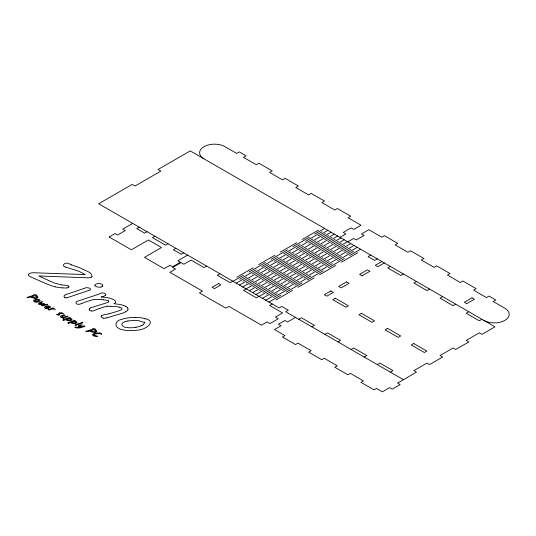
<?xml version="1.0" encoding="UTF-8"?>
<svg xmlns="http://www.w3.org/2000/svg" width="536" height="536" viewBox="0 0 536 536"><rect width="100%" height="100%" fill="white"/><g stroke="black" fill="none" stroke-linecap="round" stroke-linejoin="round"><path stroke-width="0.8" d="M143.574 324.327L144.921 322.149L142.851 322.103L139.132 320.756L134.027 320.374L127.916 320.97M105.626 295.236L105.753 294.391L104.714 293.467A3.625 2.09 0 0 0 102.349 292.904A1.541 0.891 0 0 0 101.572 292.971A11.604 6.7 0 0 0 99.917 293.695A10.144 5.856 0 0 1 98.242 294.398L77.003 301.366A2.66 1.534 0 0 0 76.534 301.58L75.817 302.726L76.903 303.972A2.01 1.159 0 0 0 78.437 304.341A6.452 3.725 0 0 0 81.586 303.557M67.898 316.475L65.265 317.567A3.082 1.782 0 0 0 65.003 317.701L64.019 318.304M39.744 301.205C34.579 304.669 29.507 298.632 38.458 299.617M42.049 304.24L41.507 304.729A3.183 1.836 0 0 0 41.332 304.924C39.952 307.463 48.28 303.611 47.054 304.971M65.157 315.168L61.901 316.287M101.545 315.818L102.369 315.329A3.343 1.93 0 0 1 103.046 315.061A8.228 4.75 0 0 1 104.158 314.793L109.002 313.821M39.55 303.523L40.508 303.014M36.89 297.748L35.115 297.781L31.832 296.79M95.703 331.704L93.921 331.737L90.624 330.739M48.495 309.594L48.957 310.136A1.092 0.63 0 0 0 49.258 310.022L50.578 309.493M69.908 318.036L69.713 318.163A3.296 1.903 0 0 1 70.792 318.418C74.638 319.898 68.943 321.587 67.007 320.354A2.104 1.213 0 0 1 65.694 319.63L63.811 320.34M74.846 320.917L74.732 320.99A3.296 1.903 0 0 1 75.757 321.278C79.569 322.779 73.908 324.454 71.965 323.215A2.104 1.213 0 0 1 70.652 322.498L68.695 323.235M63.034 317.982L63.744 317.513L63.014 317.54M47.443 304.837L47.429 304.428M90.202 289.902L90.584 289.118L89.619 288.14L86.457 287.618L65.285 294.8M109.163 236.972L115.146 233.515L117.665 234.969L125.317 230.554L122.798 229.1L132.694 223.385M139.233 227.164L136.747 228.597L144.593 233.126L147.078 231.693M154.924 236.222L152.438 237.656L165.51 245.2L168.002 243.773M45.922 304.535L45.962 304.515A1.24 0.717 0 0 1 47.356 304.415M175.848 248.302L173.369 249.736L181.215 254.272L183.701 252.831M187.62 255.103L177.825 260.757L180.444 262.265L172.592 266.794L169.979 265.286L164.09 268.683L144.472 257.36L161.477 247.538L148.398 239.987L131.394 249.81L109.15 236.979M76.246 325.158L82.819 322.799M206.635 266.077L204.015 267.585L191.057 260.101L183.861 264.255L181.007 262.606L172.693 267.41L175.547 269.059L169.892 272.322L202.474 291.128L199.412 292.897L225.803 308.133L228.865 306.364L261.447 325.178L267.096 321.915L269.95 323.563L278.264 318.759L275.417 317.111L282.606 312.957L269.648 305.473L272.261 303.966M219.948 273.762L217.328 275.27L230.172 282.686L232.792 281.179M236.818 277.253L253.153 267.819M258.593 264.677L274.928 255.243M280.375 252.101L296.71 242.674M302.157 239.525L318.491 230.098M233.006 281.3L243.579 275.189M249.066 272.027L265.534 262.519M271.022 259.35L287.484 249.843M292.971 246.674L309.44 237.173M314.927 234.004L324.555 228.443M239.733 279.303L256.195 269.802M261.682 266.633L278.144 257.126M283.631 253.957L300.1 244.45M305.587 241.287L322.049 231.78M236.275 283.189L246.855 277.085M252.342 273.916L268.811 264.409M274.298 261.24L290.76 251.732M296.247 248.57L312.709 239.063M318.196 235.894L327.831 230.333M243.009 281.192L259.471 271.692M264.958 268.523L281.42 259.015M286.907 255.846L303.369 246.346M308.863 243.177L325.325 233.669M239.552 285.078L250.131 278.975M255.618 275.805L272.087 266.298M277.574 263.129L294.036 253.629M299.524 250.459L315.985 240.952M321.473 237.783L331.107 232.222M246.285 283.082L262.747 273.581M268.235 270.412L284.696 260.905M290.184 257.742L306.646 248.235M312.133 245.066L328.595 235.565M242.828 286.974L253.414 280.857M258.901 277.688L275.363 268.188M280.851 265.019L297.306 255.518M302.793 252.349L319.255 242.848M324.736 239.679L334.377 234.111M249.575 284.964L266.03 275.464M271.518 272.295L287.973 262.801M293.46 259.632L309.915 250.131M315.396 246.962L331.851 237.461M256.711 282.74L243.491 290.371L256.329 297.788L258.948 296.281M262.191 279.571L278.646 270.077M284.127 266.908L300.575 257.414M306.063 254.245L322.511 244.744M327.999 241.582L337.653 236.008M252.885 286.84L269.327 277.346M274.807 274.184L291.249 264.69M296.73 261.521L313.171 252.027M318.652 248.865L335.101 239.371M339.992 237.354L345.874 233.957L343.261 232.443L351.107 227.914L353.727 229.428L361.036 225.207L348.072 217.723L350.691 216.209L337.379 208.524L334.759 210.032L321.915 202.621L324.535 201.107L311.215 193.422L308.602 194.93L295.758 187.52L298.371 186.005L285.058 178.32L282.445 179.828L269.601 172.418L272.214 170.904L258.901 163.219L256.288 164.726L243.445 157.316L246.058 155.802L239.284 151.889L236.671 153.403L225.013 146.676A14.881 8.589 0 0 0 203.968 146.676A14.881 8.589 0 0 0 203.968 158.824M249.374 290.753L260.014 284.609M265.494 281.447L281.929 271.96M287.41 268.797L303.845 259.303M309.326 256.141L325.761 246.654M331.235 243.491L340.93 237.897M256.208 288.696L272.63 279.216M278.104 276.06L294.525 266.573M299.999 263.417L316.421 253.937M321.895 250.774L338.323 241.294M252.65 292.643L263.35 286.465M268.817 283.31L285.226 273.836M290.7 270.68L307.108 261.206M312.575 258.044L328.983 248.57M334.457 245.414L344.206 239.786M259.565 290.539L275.953 281.078M281.42 277.923L297.808 268.462M303.269 265.307L319.657 255.846M325.118 252.69L341.506 243.23M255.927 294.532L266.714 288.308M272.167 285.152L288.536 275.705M293.989 272.556L310.357 263.109M315.811 259.953L332.179 250.506M337.64 247.357L347.475 241.676M347.777 241.85L353.666 238.453L356.279 239.96L364.125 235.431L361.512 233.924L368.822 229.703L381.786 237.187L384.399 235.673L397.712 243.364L395.099 244.872L407.943 252.289L410.556 250.774L423.875 258.466L421.256 259.973L434.1 267.39L436.719 265.876L450.032 273.568L447.413 275.075L460.257 282.492L462.876 280.978L476.189 288.67L473.569 290.177L486.413 297.594L489.033 296.08L495.807 299.993L493.194 301.507L504.845 308.234A14.881 8.589 0 0 1 504.845 320.381A14.881 8.589 0 0 1 483.8 320.381M262.975 292.355L279.31 282.921M284.757 279.779L301.091 270.345M306.532 267.203L322.866 257.776M328.313 254.627L344.648 245.2M259.196 296.421L270.124 290.11M275.558 286.974L291.865 277.561M297.299 274.425L313.6 265.012M319.034 261.876L335.335 252.463M340.769 249.327L350.752 243.565M266.446 294.123L282.7 284.737M288.12 281.614L304.374 272.228M309.788 269.099L326.042 259.719M331.462 256.59L347.717 247.203M262.466 298.311L273.601 291.879M279.008 288.763L295.209 279.403M300.616 276.288L316.816 266.928M322.223 263.812L338.424 254.453M343.831 251.337L354.015 245.455M270.003 295.839L286.144 286.526M291.517 283.417L307.657 274.104M313.037 270.995L329.171 261.682M334.551 258.573L350.691 249.253M265.729 300.194L277.159 293.594M282.519 290.499L298.586 281.219M303.945 278.13L320.012 268.851M325.372 265.762L341.439 256.483M346.792 253.387L357.278 247.337M273.661 297.487L289.641 288.268M294.968 285.192L310.94 275.966M316.267 272.891L332.24 263.665M337.566 260.596L353.546 251.371M268.978 302.07L280.817 295.236M286.11 292.18L301.996 283.008M307.289 279.953L323.168 270.781M328.468 267.725L344.347 258.553M349.646 255.498L360.534 249.213M276.053 299.905L292.388 290.472M297.835 287.33L314.17 277.896M319.61 274.754L335.945 265.327M341.392 262.178L357.726 252.751M370.724 255.103L368.111 256.61L374.651 260.382L377.264 258.875M381.846 261.514L375.307 265.293L377.786 266.727L384.325 262.955M362.095 275.792L369.94 271.256L367.455 269.822L359.609 274.352L362.088 275.792M295.524 317.392L287.557 321.995L284.944 320.481L278.405 324.26L281.018 325.767L274.479 329.546L284.944 335.583L282.459 337.023L295.537 344.574L298.023 343.134L311.101 350.685L308.615 352.125L321.694 359.676L324.18 358.236L337.258 365.787L334.772 367.227L347.851 374.778L350.336 373.344L363.415 380.895L360.929 382.329L374.007 389.88L376.493 388.446L382.382 391.843L389.692 387.622L392.305 389.129L400.151 384.6L397.538 383.093L416.505 372.138L413.886 370.631L426.964 363.08L429.584 364.587L442.662 357.036L440.043 355.529L453.121 347.978L455.741 349.485L468.819 341.935L466.199 340.427L479.285 332.876L481.898 334.384L494.976 326.833L190.24 150.897L158.066 169.47L160.874 171.091L134.978 186.046L132.164 184.424L98.684 203.754L279.176 307.959L281.789 306.445L288.328 310.223L285.715 311.731L403.427 379.689M298.793 319.282L301.406 317.774L314.485 325.325L311.872 326.833M390.342 266.425L387.729 267.933L400.807 275.484L403.427 273.976M324.95 334.384L327.563 332.876L340.648 340.427L338.028 341.935M416.505 281.527L413.886 283.035L426.964 290.592L429.584 289.078M351.107 349.485L353.727 347.978L366.805 355.529L364.185 357.036M442.662 296.629L440.043 298.143L453.121 305.694L455.741 304.18M377.264 364.587L379.883 363.08L392.962 370.631L390.342 372.138M468.819 311.731L466.199 313.245L479.285 320.796L481.898 319.282M68.735 317.674L69.017 317.52A0.724 0.415 0 0 1 70.122 317.687M73.693 320.541L73.975 320.387A0.724 0.415 0 0 1 75.08 320.555M45.426 306.264L46.25 306.19M97.451 336.481L94.383 336.079M76.092 325.238L74.886 325.379M75.107 324.803L82.879 322.237M79.717 325.814L81.512 325.158A1.956 1.126 0 0 0 81.881 325.071A0.992 0.57 0 0 0 82.323 324.796M101.204 334.611C102.698 333.452 100.353 333.084 99.448 333.037M41.198 301.915L38.592 303.255L38.646 304.254M68.24 317.922L65.332 319.034M73.204 320.783L70.296 321.901M81.619 303.577L83.844 302.612A14.485 8.362 0 0 1 84.762 302.25L92.514 299.765A9.414 5.434 0 0 1 93.431 299.53L101.297 299.624A29.996 17.32 0 0 1 103.2 299.745M42.123 302.358L40.796 302.9M51.918 308.287L48.669 309.52M64.823 319.228L63.65 319.664M63.282 320.535L63.67 320.387M69.747 322.103L68.655 322.511M68.24 323.396L68.675 323.242M141.35 325.714L139.615 326.337A17.534 10.124 0 0 1 135.97 327.241M87.931 331.402L89.164 330.973M88.025 331.369L85.706 331.784M45.372 306.465L44.408 307.182L45.051 308.053M66.116 316.408L67.831 316.113M66.022 316.441L64.836 316.823A4.121 2.378 0 0 1 64.226 316.95L63.925 316.997M68.568 322.545L67.69 322.853M63.523 319.711L62.732 319.992M80.969 324.588L78.758 325.506A1.729 0.998 0 0 0 78.296 325.841A1.521 0.878 0 0 0 78.477 326.752M101.157 286.981L100.869 287.082A2.76 1.595 0 0 1 99.522 287.263L96.634 286.814L94.959 285.795M84.092 325.834L83.187 326.129A5.112 2.948 0 0 1 79.797 326.484A0.884 0.509 0 0 1 79.509 326.37M99.059 308.522L94.751 310.31A6.908 3.987 0 0 1 93.217 310.846A3.162 1.829 0 0 1 91.589 310.994M33.647 295.329L32.79 295.604M37.962 301.299L38.311 301.172A1.233 0.71 0 0 0 38.699 300.977M67.389 297.648L89.86 290.077M92.453 329.285L91.649 329.54M90.296 307.959L107.314 302.592A4.228 2.439 0 0 0 108.841 301.668M66.585 319.302L68.709 318.578A1.729 0.998 0 0 0 69.579 318.759L71.114 319.275M71.549 322.163L73.673 321.439A1.729 0.998 0 0 0 74.538 321.627L76.079 322.143M64.146 314.773L64.36 314.706M28.046 297.118L32.361 295.725M63.637 314.947L61.412 315.711A2.312 1.333 0 0 0 60.347 316.743M50.759 309.433L52.139 309.125A3.538 2.043 0 0 1 53.399 309.151A1.253 0.724 0 0 1 53.968 309.346M32.013 296.509L34.793 295.751M86.879 331.067L90.859 329.767M90.825 330.464L93.599 329.707M49.252 307.115L47.235 306.652L49.392 306.827M30.358 297.018L26.921 297.849M99.247 308.461L107.301 306.156A3.196 1.849 0 0 1 107.495 306.11L107.515 306.103M103.307 296.415L101.13 296.998L104.694 297.319A21.936 12.663 0 0 1 111.3 298.659A12.924 7.464 0 0 1 114.034 299.899A4.697 2.714 0 0 1 115.334 302.639M27.825 297.185L27.396 297.286M86.651 331.134L86.209 331.241M60.112 313.366L62.055 313.654M106.979 317.801L123.407 312.883A17.547 10.13 0 0 0 125.732 311.764M80.427 327.717L84.346 326.565A1.876 1.079 0 0 0 84.561 326.471A0.683 0.395 0 0 0 84.588 325.908M45.781 304.589L42.9 305.098A6.599 3.812 0 0 1 42.411 305.151M35.128 294.787L36.214 294.773M93.921 328.749L95.019 328.729M46.31 306.183L46.652 306.123A4.616 2.667 0 0 1 46.893 306.096L47.248 306.056A5.903 3.41 0 0 1 47.637 306.036C48.843 305.58 51.758 306.947 49.935 307.577A2.419 1.4 0 0 1 47.892 307.49M35.932 300.173L35.624 300.227A2.513 1.454 0 0 0 35.088 300.354A2.017 1.166 0 0 0 34.86 300.448M63.804 317.017L61.593 316.87M96.266 333.66L99.14 333.633A3.584 2.07 0 0 1 100.835 333.948M39.148 304.348L39.322 304.361A1.883 1.085 0 0 0 39.617 304.361L40.95 304.294M40.837 304.301L41.909 304.234M80.99 326.913L81.01 326.913A5.501 3.176 0 0 1 78.015 327.396L77.305 327.355A3.317 1.916 0 0 1 76.655 327.275L76.588 327.262A4.107 2.372 0 0 1 76.166 327.161A3.317 1.916 0 0 1 75.804 327.047L75.543 326.953M80.675 326.92L79.335 326.9A1.695 0.978 0 0 1 78.537 326.746M52.796 308.635L53.305 308.635A2.285 1.32 0 0 1 54.786 308.883M59.255 315.302L56.474 314.411M39.543 303.825L42.934 303.523A1.963 1.132 0 0 0 43.342 303.423L44.595 303.678L43.081 304.481A2.137 1.233 0 0 0 42.344 305.138M62.518 287.892L59.355 287.591A4.449 2.566 0 0 1 59.101 287.557L58.411 287.457M61.231 312.863L61.647 312.91A2.171 1.253 0 0 1 62.672 313.212L62.886 313.366A0.938 0.543 0 0 1 63.181 313.654M47.851 308.307C46.083 308.837 44.401 305.956 47.851 307.523M68.561 320.012L67.449 319.798A1.903 1.099 0 0 1 67.034 319.65M73.519 322.873L72.394 322.659A1.903 1.099 0 0 1 71.998 322.518M61.278 284.891L54.317 283.021L38.746 275.953L87.174 277.815A9.306 5.373 0 0 0 88.661 277.802A5.26 3.035 0 0 0 90.122 277.608A3.973 2.298 0 0 0 91.448 277.079M57.814 287.356L55.731 286.941M119.561 307.155C127.836 309.708 112.279 312.361 110.269 313.5A13.293 7.671 0 0 1 109.002 313.815M65.767 267.116L78.886 271.229L85.311 274.579L35.992 272.824A6.539 3.779 0 0 1 35.41 272.77A9.661 5.581 0 0 0 32.797 272.764A6.512 3.759 0 0 0 30.15 273.28A3.363 1.943 0 0 0 29.594 273.501L28.723 274.03A2.513 1.454 0 0 0 28.341 275.189L29.869 276.556A8.167 4.717 0 0 0 30.478 276.857L46.103 283.645A41.922 24.207 0 0 0 47.309 284.174L50.25 285.326A37.929 21.896 0 0 0 55.744 286.921M30.492 297.024L33.132 297.976A7.383 4.261 0 0 0 35.999 298.492A1.829 1.059 0 0 0 37.031 298.351L38.083 297.319L36.883 295.798M89.298 330.973L91.937 331.925A7.383 4.261 0 0 0 94.812 332.441A1.829 1.059 0 0 0 95.844 332.3L96.889 331.241L95.696 329.747M35.021 295.751L35.905 296.16M93.834 329.7L94.711 330.116M34.726 294.706L34.626 294.673A0.858 0.496 0 0 0 33.701 294.82M71.563 264.885L80.286 267.993A23.631 13.641 0 0 1 81.144 268.335C84.46 270.747 92.152 271.719 92.071 276.476A2.74 1.581 0 0 1 91.468 277.092M94.336 336.059L93.914 335.898M93.766 335.838L93.164 335.523A1.467 0.851 0 0 1 92.802 335.161M97.485 336.085L96.473 335.891A5.38 3.102 0 0 1 94.088 335.147M94.772 330.149L95.22 330.424M35.966 296.194L36.408 296.468M108.279 300.998L108.547 301.192A1.025 0.59 0 0 1 108.708 301.621M94.973 329.272L95.582 329.667M36.16 295.316L36.77 295.711M53.332 308.006L52.702 307.925A2.7 1.561 0 0 0 52.113 308.187M59.074 313.902L59.308 314.237A1.132 0.65 0 0 1 59.422 314.404M34.405 301.038L35.443 301.534A3.397 1.956 0 0 0 37.949 301.279M101.13 316.568L102.436 317.821A2.198 1.266 0 0 0 103.749 318.196M65.754 267.129A7.316 4.228 0 0 1 64.126 266.379A2.64 1.528 0 0 1 63.375 265.702C63.194 263.344 66.779 262.633 68.508 263.451A8.08 4.663 0 0 0 68.695 263.558L71.228 264.744A4.925 2.841 0 0 0 71.563 264.885M61.446 284.924A7.189 4.147 0 0 0 62.645 285.018L64.595 285.172A14.505 8.375 0 0 1 66.665 285.447A3.926 2.265 0 0 1 68.293 285.963M68.286 285.969A2.245 1.293 0 0 1 68.883 286.726M68.916 286.726A1.675 0.965 0 0 1 68.394 287.537A2.673 1.541 0 0 1 67.08 287.865M67.087 287.919A15.598 9.005 0 0 1 62.531 287.852M66.953 297.735A1.99 1.152 0 0 1 64.923 297.674M64.997 297.614A2.935 1.695 0 0 1 64.226 296.924A3.437 1.983 0 0 1 65.017 294.934M102.718 286.023A0.864 0.496 0 0 0 102.698 285.681L102.45 285.433A6.646 3.839 0 0 0 102.443 284.918A3.779 2.178 0 0 0 102.356 284.469L99.991 283.517A4.141 2.392 0 0 0 97.84 283.584A10.017 5.782 0 0 0 96.373 283.993L96.004 284.134A3.069 1.776 0 0 0 95.227 284.569A2.224 1.28 0 0 0 95.033 284.978A5.849 3.377 0 0 0 94.926 285.762M102.738 286.023A3.276 1.889 0 0 1 101.378 286.874M105.666 295.249A5.199 3.002 0 0 1 103.267 296.354M115.253 302.632A5.574 3.223 0 0 1 114.034 303.698L118.818 304.321A22.331 12.891 0 0 1 123.246 305.286M123.226 305.306A9.675 5.588 0 0 1 125.538 306.264M125.498 306.291A9.474 5.467 0 0 1 127.575 307.845M127.508 307.865A5.434 3.136 0 0 1 128.024 309.299M128.004 309.299A5.3 3.062 0 0 1 127.293 310.599A9.775 5.641 0 0 1 125.726 311.758M106.945 317.768A7.182 4.147 0 0 1 103.749 318.25M101.116 316.568A2.084 1.206 0 0 1 101.552 315.825M110.537 306.344A20.649 11.926 0 0 1 119.541 307.175M110.523 306.264A7.303 4.214 0 0 1 107.495 306.15M91.576 311.021A3.075 1.776 0 0 1 89.961 310.431A2.131 1.233 0 0 1 89.351 309.875M89.318 309.882A3.712 2.144 0 0 1 90.336 307.979M103.2 299.818A9.447 5.454 0 0 1 108.406 300.897M135.863 317.486A27.329 15.779 0 0 0 125.545 318.304A22.76 13.139 0 0 0 121.779 319.369C113.518 320.876 114.409 328.441 122.322 329.66A13.152 7.591 0 0 0 125.92 330.357C133.759 330.558 144.546 331.268 149.772 324.18A9.353 5.4 0 0 0 150.241 321.754A6.124 3.538 0 0 0 148.988 320.146L147.152 319.161A3.846 2.218 0 0 0 145.109 318.873M135.863 317.433A31.564 18.224 0 0 1 142.074 317.935A7.98 4.61 0 0 1 145.095 318.893M125.263 321.627A10.07 5.816 0 0 0 124.091 322.082C119.153 323.55 123.521 328.052 127.005 327.523A14.291 8.248 0 0 0 131.521 327.751A18.807 10.861 0 0 0 135.976 327.262M125.243 321.6A12.576 7.256 0 0 1 127.923 320.99M143.655 324.414A6.164 3.558 0 0 1 141.316 325.674M36.368 296.495A2.506 1.447 0 0 1 37.225 297.534M38.471 299.617A1.595 0.925 0 0 1 39.061 299.812A0.858 0.496 0 0 1 39.684 299.966M39.744 299.932A1.588 0.918 0 0 1 39.992 300.864M38.699 300.488A1.36 0.784 0 0 1 38.157 300.287M35.952 300.214A3.417 1.977 0 0 1 38.002 300.187M41.694 301.567A0.717 0.415 0 0 1 42.612 301.761M47.851 308.354A1.26 0.724 0 0 1 48.481 308.448M48.307 308.703A1.012 0.583 0 0 1 47.644 308.796A4.308 2.486 0 0 1 45.091 308.086M55.181 309.406A1.327 0.764 0 0 1 55.014 309.969M59.268 314.8A3.209 1.856 0 0 1 57.499 314.13M59.094 313.895A1.581 0.911 0 0 1 58.967 313.714M58.906 313.366A1.581 0.911 0 0 1 59.034 313.091M59.268 312.91A1.956 1.126 0 0 1 61.158 312.937M63.228 313.821A0.938 0.543 0 0 1 63.181 313.989M63.858 318.444A0.67 0.389 0 0 1 62.906 318.337M62.947 317.5A3.075 1.776 0 0 1 60.702 317.366M70.973 319.858A2.781 1.601 0 0 1 68.635 319.972M75.938 322.726A2.781 1.601 0 0 1 73.593 322.84M74.779 327.463A3.544 2.043 0 0 0 76.246 327.811L76.749 327.891A6.667 3.853 0 0 0 80.4 327.777M79.268 326.31A0.73 0.422 0 0 1 79.663 325.908M92.514 328.776A0.858 0.496 0 0 1 93.411 328.568M95.18 330.451A2.506 1.447 0 0 1 96.031 331.489M92.634 334.779A3.276 1.889 0 0 1 94.939 333.291A10.807 6.238 0 0 1 96.192 333.097L97.197 333.003A6.874 3.966 0 0 1 99.435 333.01M93.887 334.457A3.397 1.963 0 0 1 96.272 333.74M93.941 335.181A1.286 0.744 0 0 1 93.934 334.484M218.52 283.624L212.176 287.283L214.467 288.609L220.812 284.944L218.52 283.624M330.833 290.968L324.293 294.74L326.779 296.18L333.318 292.401L330.833 290.968M346.531 281.903L338.685 286.438L341.171 287.872L349.016 283.343L346.531 281.903M335.281 298.217L332.796 299.651L345.874 307.202L348.36 305.768L335.281 298.217M361.438 313.319L358.953 314.753L372.031 322.304L374.517 320.87L361.438 313.319M387.595 328.421L385.116 329.854L398.194 337.405L400.68 335.971L387.595 328.421M472.028 297.842L464.377 302.257L466.796 303.657L474.447 299.242L472.028 297.842M413.758 343.522L411.273 344.956L424.351 352.507L426.837 351.073L413.758 343.522"/></g></svg>
